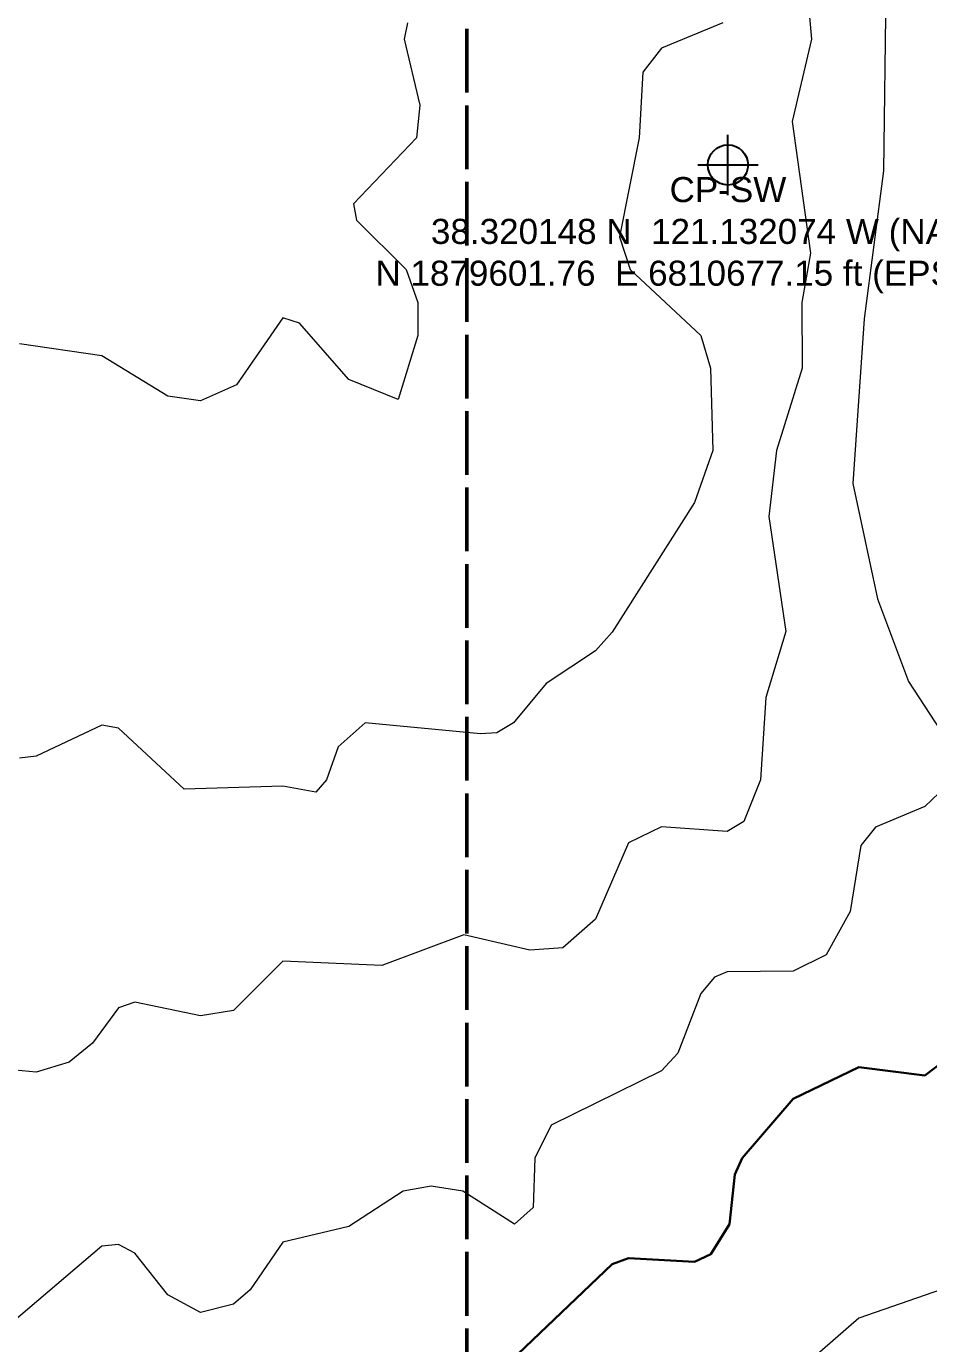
# Model space of a CAD drawing. Extents: x 6810325 to 6812275, y 1878569 to 1880689.
# Drawn here: x 6810537.3 to 6810717.2, y 1879366.8 to 1879629.4 of the extents above; entities that cross this region are included whole.
import ezdxf

# ---------------------------------------------------------------- set-up
doc = ezdxf.new("R2010")
doc.units = 21
doc.header["$LTSCALE"] = 10
doc.header["$MEASUREMENT"] = 0
doc.linetypes.add('DASHED', pattern=[1.524, 1.27, -0.254])
for name, color, linetype, lineweight in [('ANNO-POINT-LABELS', 7, 'CONTINUOUS', 13), ('TOPO-CONTOUR-MAJOR', 34, 'CONTINUOUS', 30), ('TOPO-CONTOUR-MINOR', 36, 'CONTINUOUS', 13), ('WETL-CONTROL-POINT', 7, 'CONTINUOUS', 25), ('WETL-SURVEY-AREA', 1, 'DASHED', 50)]:
    doc.layers.add(name, color=color, linetype=linetype, lineweight=lineweight)
doc.styles.add('LABEL', font='arial.ttf')

# ---------------------------------------------------------------- blocks, each defined once
blk = doc.blocks.new('CONTROL_POINT')
at = {"color": 0, "lineweight": -2}
for p, q in [((0, -6), (0, 6)), ((-6, 0), (6, 0))]:
    blk.add_line(p, q, dxfattribs=at)
blk.add_circle((0, 0), 4, dxfattribs=at)

msp = doc.modelspace()

# ---------------------------------------------------------------- linework, layer by layer
at = {"layer": 'TOPO-CONTOUR-MAJOR', "elevation": 195}
msp.add_lwpolyline([(6810722.95, 1879425.21), (6810716.39, 1879420.23), (6810703.27, 1879421.88), (6810690.14, 1879415.6), (6810679.97, 1879403.73), (6810678.53, 1879400.45), (6810677.47, 1879390.6), (6810673.74, 1879384.63), (6810670.46, 1879383.06), (6810657.33, 1879383.82), (6810654.05, 1879382.61), (6810628.09, 1879357.8)], dxfattribs=at)
at = {"layer": 'TOPO-CONTOUR-MINOR'}
for points, elevation in [([(6810692.32, 1879643.23), (6810693.81, 1879626.82), (6810689.97, 1879610.42), (6810693.59, 1879584.17), (6810691.87, 1879574.33), (6810691.93, 1879561.21), (6810686.82, 1879544.8), (6810685.3, 1879531.68), (6810688.71, 1879508.71), (6810684.7, 1879495.59), (6810683.67, 1879479.19), (6810680.3, 1879470.87), (6810677.02, 1879468.85), (6810663.9, 1879469.81), (6810657.33, 1879466.63), (6810650.77, 1879451.42), (6810644.21, 1879445.64), (6810637.65, 1879445.2), (6810624.53, 1879448.27), (6810608.12, 1879442.16), (6810588.44, 1879443.01), (6810578.59, 1879433.16), (6810572.03, 1879432.14), (6810558.91, 1879434.86), (6810555.63, 1879433.73), (6810550.47, 1879426.69), (6810545.79, 1879422.85), (6810539.22, 1879420.87), (6810529.38, 1879421.79)], 197), ([(6810708.63, 1879636.67), (6810708.14, 1879600.58), (6810704.29, 1879571.05), (6810702.05, 1879538.24), (6810706.94, 1879515.28), (6810713.11, 1879498.75), (6810721.65, 1879485.75)], 196), ([(6810676.11, 1879630.11), (6810663.9, 1879625.05), (6810660.19, 1879620.26), (6810659.42, 1879607.14), (6810655.56, 1879587.45), (6810657.68, 1879580.89), (6810671.74, 1879567.77), (6810673.69, 1879561.21), (6810674.16, 1879544.8), (6810670.46, 1879534.45), (6810654.05, 1879508.59), (6810650.77, 1879504.88), (6810640.93, 1879498.34), (6810634.37, 1879490.53), (6810631.09, 1879488.54), (6810627.81, 1879488.36), (6810604.84, 1879490.52), (6810599.42, 1879485.75), (6810597.14, 1879479.19), (6810595, 1879476.73), (6810588.44, 1879477.88), (6810568.75, 1879477.33), (6810555.63, 1879489.47), (6810552.35, 1879490.09), (6810539.22, 1879483.88), (6810535.94, 1879483.48)], 198), ([(6810613.25, 1879630.11), (6810612.6, 1879626.82), (6810615.73, 1879613.7), (6810615.08, 1879607.14), (6810602.5, 1879594.02), (6810603.09, 1879590.74), (6810613.03, 1879580.89), (6810615.36, 1879574.33), (6810615.32, 1879567.77), (6810611.4, 1879554.99), (6810601.56, 1879558.99), (6810591.72, 1879570.21), (6810588.44, 1879571.26), (6810579.15, 1879557.93), (6810572.03, 1879554.74), (6810565.47, 1879555.63), (6810552.35, 1879563.71), (6810535.94, 1879566.12)], 199), ([(6810721.99, 1879479.19), (6810716.39, 1879473.87), (6810706.55, 1879469.73), (6810703.63, 1879466.06), (6810701.51, 1879452.94), (6810696.7, 1879444.25), (6810690.14, 1879441.02), (6810677.02, 1879440.9), (6810674.46, 1879439.82), (6810671.73, 1879436.54), (6810667.18, 1879424.66), (6810663.9, 1879421.13), (6810641.92, 1879410.29), (6810638.68, 1879403.73), (6810638.32, 1879393.89), (6810634.58, 1879390.6), (6810624.28, 1879397.17), (6810617.96, 1879398.15), (6810612.43, 1879397.17), (6810601.56, 1879390.11), (6810588.44, 1879387), (6810581.89, 1879377.48), (6810578.59, 1879374.63), (6810572.03, 1879372.95), (6810565.47, 1879376.49), (6810558.91, 1879384.78), (6810555.63, 1879386.53), (6810552.35, 1879386.18), (6810534.38, 1879370.92)], 196), ([(6810722.95, 1879378.68), (6810703.27, 1879371.83), (6810693.42, 1879363.27)], 194)]:
    msp.add_lwpolyline(points, dxfattribs=dict(at, elevation=elevation))
at = {"layer": 'WETL-SURVEY-AREA'}
msp.add_lwpolyline([(6810625.11, 1878869.41), (6810625.11, 1880089.41), (6810820.11, 1880089.41), (6810820.11, 1880329.41), (6811095.11, 1880329.41), (6811095.11, 1880114.41), (6811975.11, 1880114.41), (6811975.11, 1878869.41)], close=True, dxfattribs=at)

# ---------------------------------------------------------------- block references
at = {"layer": 'WETL-CONTROL-POINT'}
msp.add_blockref('CONTROL_POINT', (6810677.15, 1879601.76), dxfattribs=at)

# ---------------------------------------------------------------- texts
at = {"layer": 'ANNO-POINT-LABELS', "insert": (6810677.15, 1879587.76), "char_height": 5, "attachment_point": 5, "style": 'LABEL'}
msp.add_mtext('CP-SW\\P38.320148 N  121.132074 W (NAD83)\\PN 1879601.76  E 6810677.15 ft (EPSG:2226)', dxfattribs=at)

doc.saveas('drawing.dxf')
